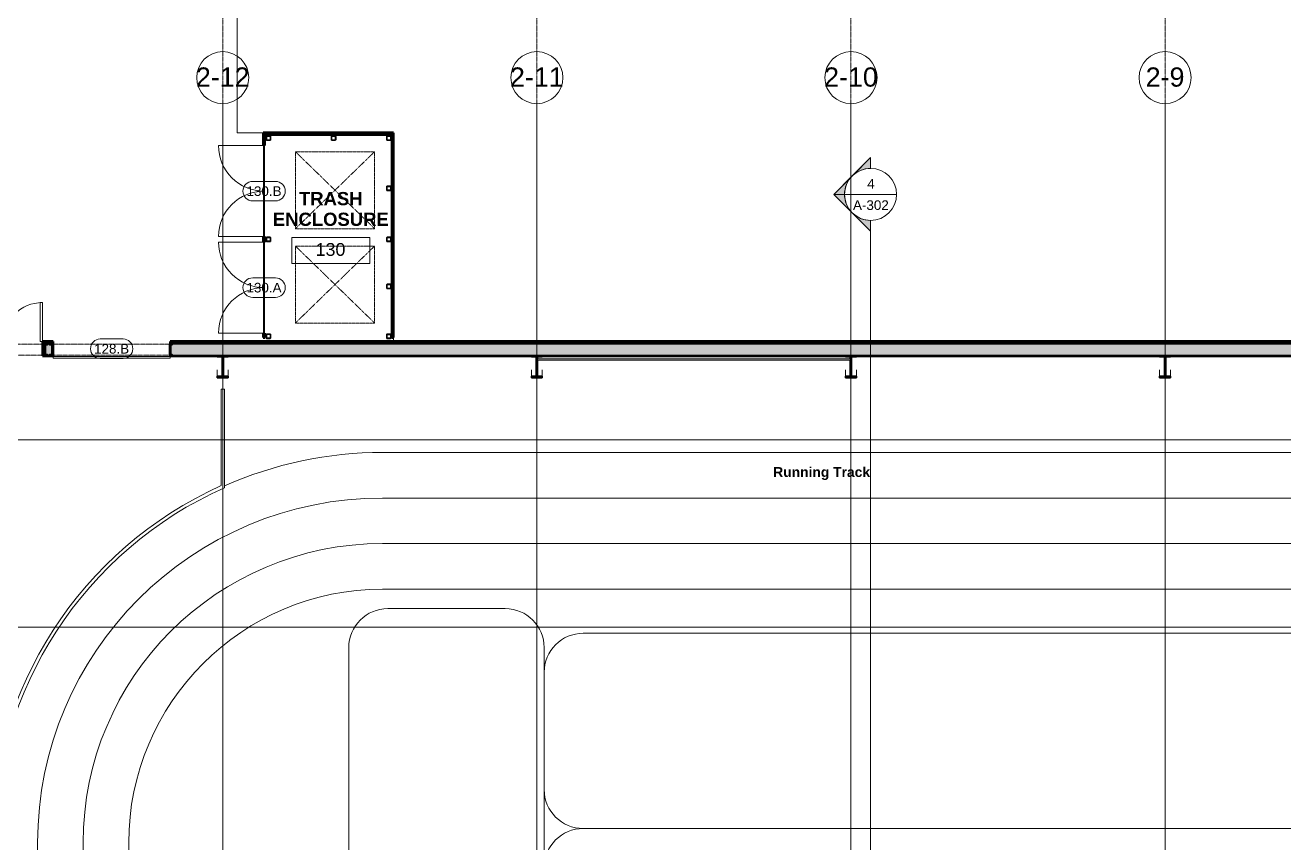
# Model space of a CAD drawing. Header units: inches. Extents: x 15537 to 31673, y -30778 to -16067.
# Drawn here: x 22904 to 24064, y -21584 to -20830 of the extents above; entities that cross this region are included whole.
import ezdxf

# ---------------------------------------------------------------- set-up
doc = ezdxf.new("R2010")
doc.units = ezdxf.units.IN
doc.header["$MEASUREMENT"] = 0
doc.linetypes.add('Grid Line 1_2_', pattern=[0.875, 0.5, -0.125, 0.125, -0.125])
doc.linetypes.add('Hidden 1_8_', pattern=[0.1875, 0.125, -0.0625])
for name, color, linetype, lineweight in [('A-AREA-IDEN', 2, 'Continuous', 9), ('A-DETL-HDLN', 90, 'Hidden 1_8_', 9), ('A-DOOR', 31, 'Continuous', 13), ('A-DOOR-IDEN', 31, 'Continuous', 9), ('A-FLOR', 192, 'Continuous', 13), ('A-FLOR-HRAL', 11, 'Continuous', 9), ('A-FLOR-OTLN', 90, 'Continuous', 9), ('A-WALL', 113, 'Continuous', 13), ('A-WALL-PATT', 111, 'Continuous', 50), ('EOP-PR', 4, 'Continuous', 9), ('G-ANNO-SYMB', 111, 'Continuous', 9), ('G-ANNO-TEXT', 231, 'Continuous', 9), ('L-SITE-WALL', 31, 'Continuous', 13), ('S-BEAM', 12, 'Continuous', 9), ('S-COLS', 52, 'Continuous', 9), ('S-GRID', 1, 'Continuous', 9), ('S-GRID-IDEN', 1, 'Continuous', 9)]:
    doc.layers.add(name, color=color, linetype=linetype, lineweight=lineweight)
doc.styles.add('Arial', font='arial.ttf', dxfattribs={"height": 17.703593})
doc.styles.add('Arial_1', font='arial.ttf', dxfattribs={"height": 8.851796})
doc.styles.add('Arial_2', font='arial.ttf', dxfattribs={"height": 11.802395})
doc.styles.add('Arial_B', font='arialbd.ttf', dxfattribs={"height": 9.132806})
doc.styles.add('Arial_B_1', font='arialbd.ttf', dxfattribs={"height": 12.177074})
pattern_1 = [(225, (23954.39, -22360.053), (9.503515, -9.503515), []), (225, (23954.39, -22374.453), (9.503515, -9.503515), [])]
pattern_2 = [(225, (23664.89, -22360.053), (9.503515, -9.503515), []), (225, (23664.89, -22374.453), (9.503515, -9.503515), [])]
pattern_3 = [(225, (23375.39, -22360.053), (9.503515, -9.503515), []), (225, (23375.39, -22374.453), (9.503515, -9.503515), [])]
pattern_4 = [(225, (23085.89, -22360.053), (9.503515, -9.503515), []), (225, (23085.89, -22374.453), (9.503515, -9.503515), [])]
pattern_5 = [(45, (0, 0), (-9.503515, 9.503515), []), (45, (0, 14.4), (-9.503515, 9.503515), [])]

# ---------------------------------------------------------------- blocks, each defined once
blk = doc.blocks.new('Double-Flush - _- Enlarged0')
at = {"layer": 'A-DOOR', "lineweight": 20}
for p, q in [((-36, -6.6), (-36, -42.6)), ((-36, -6.6), (-34, -6.6)), ((-34, -6.6), (-34, -42.6)), ((34, -6.6), (34, -42.6)), ((36, -6.6), (34, -6.6)), ((36, -6.6), (36, -42.6)), ((-36, -42.6), (-34, -42.6))]:
    blk.add_line(p, q, dxfattribs=at)
at = {"layer": 'A-DOOR', "lineweight": 9}
for centre, start, end in [((-36, -6.6), 270, 360), ((36, -6.6), 180, 270)]:
    blk.add_arc(centre, 36, start, end, dxfattribs=at)
blk = doc.blocks.new('overhead door -_- Enlarged0')
at = {"layer": 'A-DOOR'}
for p, q in [((54, -7), (-54, -7)), ((-54, -7), (-54, -8.75)), ((-54, -8.75), (54, -8.75)), ((54, -8.75), (54, -7))]:
    blk.add_line(p, q, dxfattribs=at)
blk = doc.blocks.new('Top Rail Type -_- Enlarged0')
at = {"layer": 'A-FLOR-HRAL'}
for p, q in [((23084.4, -21165.6), (23087.4, -21165.6)), ((23084.4, -21254.6), (23084.4, -21165.6)), ((23087.4, -21256.6), (23087.4, -21165.6))]:
    blk.add_line(p, q, dxfattribs=at)
for radius, start in [(361.5, 114.3202), (358.5, 114.0064)]:
    blk.add_arc((23233.3, -21584.1), radius, start, 180, dxfattribs=at)
blk = doc.blocks.new('dumpster door -_- Enlarged0')
at = {"layer": 'A-DOOR'}
for p, q in [((-42, 0.5), (42, 0.5)), ((42, -0.5), (-42, -0.5))]:
    blk.add_line(p, q, dxfattribs=at)
at = {"layer": 'A-DOOR', "lineweight": 9}
for p, q in [((-42, 0), (-42, -42)), ((42, 0), (42, -42))]:
    blk.add_line(p, q, dxfattribs=at)
for centre, start, end in [((-42, 0), 270, 0), ((42, 0), 180, 270)]:
    blk.add_arc(centre, 42, start, end, dxfattribs=at)
blk = doc.blocks.new('HSS-Hollow Stru_- Enlarged0')
at = {"layer": 'S-COLS'}
h = blk.add_hatch(dxfattribs=at)
h.set_pattern_fill('FP_19', color=256, style=0, pattern_type=2)
h.set_pattern_definition([(225, (23127.985, -21116.928), (9.503515, -9.503515), []), (225, (23127.985, -21131.328), (9.503515, -9.503515), [])])
h.paths.add_polyline_path([(-1.5, 2), (-1.9, 1.9), (-2, 1.5), (-2, -1.5), (-1.9, -1.9), (-1.5, -2), (1.5, -2), (1.9, -1.9), (2, -1.5), (2, 1.5), (1.9, 1.9), (1.5, 2)], flags=0)
h.paths.add_polyline_path([(-1.5, 1.8), (1.5, 1.8), (1.7, 1.7), (1.8, 1.5), (1.8, -1.5), (1.7, -1.7), (1.5, -1.8), (-1.5, -1.8), (-1.7, -1.7), (-1.8, -1.5), (-1.8, 1.5), (-1.7, 1.7)], flags=0)
at = {"layer": 'S-COLS', "lineweight": 30}
for p, q in [((-2, 1.5), (-2, -1.5)), ((-1.8, -1.5), (-1.8, 1.5)), ((1.5, 2), (-1.5, 2)), ((-1.5, 1.8), (1.5, 1.8)), ((1.8, 1.5), (1.8, -1.5)), ((2, -1.5), (2, 1.5)), ((1.5, -1.8), (-1.5, -1.8)), ((-1.5, -2), (1.5, -2))]:
    blk.add_line(p, q, dxfattribs=at)
for centre, radius, start, end in [((-1.5, 1.5), 0.466, 90, 180), ((-1.5, 1.5), 0.233, 90, 180), ((1.5, 1.5), 0.466, 360, 90), ((1.5, 1.5), 0.233, 0, 90), ((-1.5, -1.5), 0.466, 180, 270), ((-1.5, -1.5), 0.233, 180, 270), ((1.5, -1.5), 0.233, 270, 360), ((1.5, -1.5), 0.466, 270, 360)]:
    blk.add_arc(centre, radius, start, end, dxfattribs=at)
blk = doc.blocks.new('HSS-Hollow Stru_- Enlarged1')
at = {"layer": 'S-COLS', "lineweight": 30}
for p, q in [((-2, 1.534), (-2, -1.534)), ((-1.767, -1.534), (-1.767, 1.534)), ((1.534, 2), (-1.534, 2)), ((-1.534, 1.767), (1.534, 1.767)), ((1.767, 1.534), (1.767, -1.534)), ((2, -1.534), (2, 1.534)), ((1.534, -1.767), (-1.534, -1.767)), ((-1.534, -2), (1.534, -2))]:
    blk.add_line(p, q, dxfattribs=at)
for centre, radius, start, end in [((-1.534, 1.534), 0.466, 90, 180), ((-1.534, 1.534), 0.233, 90, 180), ((1.534, 1.534), 0.466, 360, 90), ((1.534, 1.534), 0.233, 0, 90), ((-1.534, -1.534), 0.466, 180, 270), ((-1.534, -1.534), 0.233, 180, 270), ((1.534, -1.534), 0.233, 270, 360), ((1.534, -1.534), 0.466, 270, 360)]:
    blk.add_arc(centre, radius, start, end, dxfattribs=at)
blk = doc.blocks.new('HSS-Hollow Stru_- Enlarged2')
at = {"layer": 'S-COLS'}
h = blk.add_hatch(dxfattribs=at)
h.set_pattern_fill('FP_20', color=256, style=0, pattern_type=2)
h.set_pattern_definition([(225, (23127.985, -21027.553), (9.503515, -9.503515), []), (225, (23127.985, -21041.953), (9.503515, -9.503515), [])])
h.paths.add_polyline_path([(1.5, 2), (-1.5, 2), (-1.9, 1.9), (-2, 1.5), (-2, -1.5), (-1.9, -1.9), (-1.5, -2), (1.5, -2), (1.9, -1.9), (2, -1.5), (2, 1.5), (1.9, 1.9)], flags=0)
h.paths.add_polyline_path([(1.5, 1.8), (1.7, 1.7), (1.8, 1.5), (1.8, -1.5), (1.7, -1.7), (1.5, -1.8), (-1.5, -1.8), (-1.7, -1.7), (-1.8, -1.5), (-1.8, 1.5), (-1.7, 1.7), (-1.5, 1.8)], flags=0)
at = {"layer": 'S-COLS', "lineweight": 30}
for p, q in [((-2, 1.5), (-2, -1.5)), ((-1.8, -1.5), (-1.8, 1.5)), ((1.5, 2), (-1.5, 2)), ((-1.5, 1.8), (1.5, 1.8)), ((1.8, 1.5), (1.8, -1.5)), ((2, -1.5), (2, 1.5)), ((1.5, -1.8), (-1.5, -1.8)), ((-1.5, -2), (1.5, -2))]:
    blk.add_line(p, q, dxfattribs=at)
for centre, radius, start, end in [((-1.5, 1.5), 0.466, 90, 180), ((-1.5, 1.5), 0.233, 90, 180), ((1.5, 1.5), 0.466, 360, 90), ((1.5, 1.5), 0.233, 0, 90), ((-1.5, -1.5), 0.466, 180, 270), ((-1.5, -1.5), 0.233, 180, 270), ((1.5, -1.5), 0.233, 270, 360), ((1.5, -1.5), 0.466, 270, 360)]:
    blk.add_arc(centre, radius, start, end, dxfattribs=at)
blk = doc.blocks.new('HSS-Hollow Stru_- Enlarged3')
at = {"layer": 'S-COLS'}
h = blk.add_hatch(dxfattribs=at)
h.set_pattern_fill('FP_21', color=256, style=0, pattern_type=2)
h.set_pattern_definition([(225, (23238.985, -21027.553), (9.503515, -9.503515), []), (225, (23238.985, -21041.953), (9.503515, -9.503515), [])])
h.paths.add_polyline_path([(-1.5, 2), (-1.9, 1.9), (-2, 1.5), (-2, -1.5), (-1.9, -1.9), (-1.5, -2), (1.5, -2), (1.9, -1.9), (2, -1.5), (2, 1.5), (1.9, 1.9), (1.5, 2)], flags=0)
h.paths.add_polyline_path([(1.5, 1.8), (1.7, 1.7), (1.8, 1.5), (1.8, -1.5), (1.7, -1.7), (1.5, -1.8), (-1.5, -1.8), (-1.7, -1.7), (-1.8, -1.5), (-1.8, 1.5), (-1.7, 1.7), (-1.5, 1.8)], flags=0)
at = {"layer": 'S-COLS', "lineweight": 30}
for p, q in [((-2, 1.5), (-2, -1.5)), ((-1.8, -1.5), (-1.8, 1.5)), ((1.5, 2), (-1.5, 2)), ((-1.5, 1.8), (1.5, 1.8)), ((1.8, 1.5), (1.8, -1.5)), ((2, -1.5), (2, 1.5)), ((1.5, -1.8), (-1.5, -1.8)), ((-1.5, -2), (1.5, -2))]:
    blk.add_line(p, q, dxfattribs=at)
for centre, radius, start, end in [((-1.5, 1.5), 0.466, 90, 180), ((-1.5, 1.5), 0.233, 90, 180), ((1.5, 1.5), 0.466, 360, 90), ((1.5, 1.5), 0.233, 0, 90), ((-1.5, -1.5), 0.466, 180, 270), ((-1.5, -1.5), 0.233, 180, 270), ((1.5, -1.5), 0.233, 270, 360), ((1.5, -1.5), 0.466, 270, 360)]:
    blk.add_arc(centre, radius, start, end, dxfattribs=at)
blk = doc.blocks.new('HSS-Hollow Stru_- Enlarged4')
at = {"layer": 'S-COLS'}
h = blk.add_hatch(dxfattribs=at)
h.set_pattern_fill('FP_22', color=256, style=0, pattern_type=2)
h.set_pattern_definition([(225, (23127.985, -20934.178), (9.503515, -9.503515), []), (225, (23127.985, -20948.578), (9.503515, -9.503515), [])])
h.paths.add_polyline_path([(-1.5, 2), (-1.9, 1.9), (-2, 1.5), (-2, -1.5), (-1.9, -1.9), (-1.5, -2), (1.5, -2), (1.9, -1.9), (2, -1.5), (2, 1.5), (1.9, 1.9), (1.5, 2)], flags=0)
h.paths.add_polyline_path([(1.5, 1.8), (1.7, 1.7), (1.8, 1.5), (1.8, -1.5), (1.7, -1.7), (1.5, -1.8), (-1.5, -1.8), (-1.7, -1.7), (-1.8, -1.5), (-1.8, 1.5), (-1.7, 1.7), (-1.5, 1.8)], flags=0)
at = {"layer": 'S-COLS', "lineweight": 30}
for p, q in [((-2, 1.5), (-2, -1.5)), ((-1.8, -1.5), (-1.8, 1.5)), ((1.5, 2), (-1.5, 2)), ((-1.5, 1.8), (1.5, 1.8)), ((1.8, 1.5), (1.8, -1.5)), ((2, -1.5), (2, 1.5)), ((1.5, -1.8), (-1.5, -1.8)), ((-1.5, -2), (1.5, -2))]:
    blk.add_line(p, q, dxfattribs=at)
for centre, radius, start, end in [((-1.5, 1.5), 0.466, 90, 180), ((-1.5, 1.5), 0.233, 90, 180), ((1.5, 1.5), 0.466, 360, 90), ((1.5, 1.5), 0.233, 0, 90), ((-1.5, -1.5), 0.466, 180, 270), ((-1.5, -1.5), 0.233, 180, 270), ((1.5, -1.5), 0.233, 270, 360), ((1.5, -1.5), 0.466, 270, 360)]:
    blk.add_arc(centre, radius, start, end, dxfattribs=at)
blk = doc.blocks.new('HSS-Hollow Stru_- Enlarged5')
at = {"layer": 'S-COLS'}
h = blk.add_hatch(dxfattribs=at)
h.set_pattern_fill('FP_23', color=256, style=0, pattern_type=2)
h.set_pattern_definition([(225, (23238.985, -20934.178), (9.503515, -9.503515), []), (225, (23238.985, -20948.578), (9.503515, -9.503515), [])])
h.paths.add_polyline_path([(-1.5, 2), (-1.9, 1.9), (-2, 1.5), (-2, -1.5), (-1.9, -1.9), (-1.5, -2), (1.5, -2), (1.9, -1.9), (2, -1.5), (2, 1.5), (1.9, 1.9), (1.5, 2)], flags=0)
h.paths.add_polyline_path([(-1.5, 1.8), (1.5, 1.8), (1.7, 1.7), (1.8, 1.5), (1.8, -1.5), (1.7, -1.7), (1.5, -1.8), (-1.5, -1.8), (-1.7, -1.7), (-1.8, -1.5), (-1.8, 1.5), (-1.7, 1.7)], flags=0)
at = {"layer": 'S-COLS', "lineweight": 30}
for p, q in [((-2, 1.5), (-2, -1.5)), ((-1.8, -1.5), (-1.8, 1.5)), ((1.5, 2), (-1.5, 2)), ((-1.5, 1.8), (1.5, 1.8)), ((1.8, 1.5), (1.8, -1.5)), ((2, -1.5), (2, 1.5)), ((1.5, -1.8), (-1.5, -1.8)), ((-1.5, -2), (1.5, -2))]:
    blk.add_line(p, q, dxfattribs=at)
for centre, radius, start, end in [((-1.5, 1.5), 0.466, 90, 180), ((-1.5, 1.5), 0.233, 90, 180), ((1.5, 1.5), 0.466, 360, 90), ((1.5, 1.5), 0.233, 0, 90), ((-1.5, -1.5), 0.466, 180, 270), ((-1.5, -1.5), 0.233, 180, 270), ((1.5, -1.5), 0.233, 270, 360), ((1.5, -1.5), 0.466, 270, 360)]:
    blk.add_arc(centre, radius, start, end, dxfattribs=at)
blk = doc.blocks.new('HSS-Hollow Stru_- Enlarged6')
at = {"layer": 'S-COLS'}
h = blk.add_hatch(dxfattribs=at)
h.set_pattern_fill('FP_24', color=256, style=0, pattern_type=2)
h.set_pattern_definition([(225, (23238.985, -21070.928), (9.503515, -9.503515), []), (225, (23238.985, -21085.328), (9.503515, -9.503515), [])])
h.paths.add_polyline_path([(-1.5, 2), (-1.9, 1.9), (-2, 1.5), (-2, -1.5), (-1.9, -1.9), (-1.5, -2), (1.5, -2), (1.9, -1.9), (2, -1.5), (2, 1.5), (1.9, 1.9), (1.5, 2)], flags=0)
h.paths.add_polyline_path([(-1.5, 1.8), (1.5, 1.8), (1.7, 1.7), (1.8, 1.5), (1.8, -1.5), (1.7, -1.7), (1.5, -1.8), (-1.5, -1.8), (-1.7, -1.7), (-1.8, -1.5), (-1.8, 1.5), (-1.7, 1.7)], flags=0)
at = {"layer": 'S-COLS', "lineweight": 30}
for p, q in [((-2, 1.5), (-2, -1.5)), ((-1.8, -1.5), (-1.8, 1.5)), ((1.5, 2), (-1.5, 2)), ((-1.5, 1.8), (1.5, 1.8)), ((1.8, 1.5), (1.8, -1.5)), ((2, -1.5), (2, 1.5)), ((1.5, -1.8), (-1.5, -1.8)), ((-1.5, -2), (1.5, -2))]:
    blk.add_line(p, q, dxfattribs=at)
for centre, radius, start, end in [((-1.5, 1.5), 0.466, 90, 180), ((-1.5, 1.5), 0.233, 90, 180), ((1.5, 1.5), 0.466, 360, 90), ((1.5, 1.5), 0.233, 0, 90), ((-1.5, -1.5), 0.466, 180, 270), ((-1.5, -1.5), 0.233, 180, 270), ((1.5, -1.5), 0.233, 270, 360), ((1.5, -1.5), 0.466, 270, 360)]:
    blk.add_arc(centre, radius, start, end, dxfattribs=at)
blk = doc.blocks.new('HSS-Hollow Stru_- Enlarged7')
at = {"layer": 'S-COLS', "lineweight": 30}
for p, q in [((-2, 1.534), (-2, -1.534)), ((-1.767, -1.534), (-1.767, 1.534)), ((1.534, 2), (-1.534, 2)), ((-1.534, 1.767), (1.534, 1.767)), ((1.767, 1.534), (1.767, -1.534)), ((2, -1.534), (2, 1.534)), ((1.534, -1.767), (-1.534, -1.767)), ((-1.534, -2), (1.534, -2))]:
    blk.add_line(p, q, dxfattribs=at)
for centre, radius, start, end in [((-1.534, 1.534), 0.466, 90, 180), ((-1.534, 1.534), 0.233, 90, 180), ((1.534, 1.534), 0.466, 360, 90), ((1.534, 1.534), 0.233, 0, 90), ((-1.534, -1.534), 0.466, 180, 270), ((-1.534, -1.534), 0.233, 180, 270), ((1.534, -1.534), 0.233, 270, 360), ((1.534, -1.534), 0.466, 270, 360)]:
    blk.add_arc(centre, radius, start, end, dxfattribs=at)
blk = doc.blocks.new('HSS-Hollow Stru_- Enlarged8')
at = {"layer": 'S-COLS'}
h = blk.add_hatch(dxfattribs=at)
h.set_pattern_fill('FP_25', color=256, style=0, pattern_type=2)
h.set_pattern_definition([(225, (23187.985, -20934.178), (9.503515, -9.503515), []), (225, (23187.985, -20948.578), (9.503515, -9.503515), [])])
h.paths.add_polyline_path([(1.5, 2), (-1.5, 2), (-1.9, 1.9), (-2, 1.5), (-2, -1.5), (-1.9, -1.9), (-1.4, -2), (1.5, -2), (1.9, -1.9), (2, -1.5), (2, 1.5), (1.9, 1.9)], flags=0)
h.paths.add_polyline_path([(-1.4, 1.8), (1.5, 1.8), (1.7, 1.7), (1.8, 1.5), (1.8, -1.5), (1.7, -1.7), (1.5, -1.8), (-1.5, -1.8), (-1.7, -1.7), (-1.8, -1.5), (-1.8, 1.5), (-1.7, 1.7), (-1.5, 1.8)], flags=0)
at = {"layer": 'S-COLS', "lineweight": 30}
for p, q in [((-2, 1.5), (-2, -1.5)), ((-1.8, -1.5), (-1.8, 1.5)), ((1.5, 2), (-1.5, 2)), ((-1.5, 1.8), (1.5, 1.8)), ((1.8, 1.5), (1.8, -1.5)), ((2, -1.5), (2, 1.5)), ((1.5, -1.8), (-1.5, -1.8)), ((-1.5, -2), (1.5, -2))]:
    blk.add_line(p, q, dxfattribs=at)
for centre, radius, start, end in [((-1.5, 1.5), 0.466, 90, 180), ((-1.5, 1.5), 0.233, 90, 180), ((1.5, 1.5), 0.466, 360, 90), ((1.5, 1.5), 0.233, 0, 90), ((-1.5, -1.5), 0.466, 180, 270), ((-1.5, -1.5), 0.233, 180, 270), ((1.5, -1.5), 0.233, 270, 360), ((1.5, -1.5), 0.466, 270, 360)]:
    blk.add_arc(centre, radius, start, end, dxfattribs=at)
blk = doc.blocks.new('columns and gir_- Enlarged6')
at = {"layer": 'S-BEAM'}
h = blk.add_hatch(dxfattribs=at)
h.set_pattern_fill('FP_32', color=256, style=0, pattern_type=2)
h.set_pattern_definition(pattern_1)
h.paths.add_polyline_path([(5, -0.5), (-5, -0.5), (-5, -2), (5, -2)], flags=0)
h.paths.add_polyline_path([(5, -17), (-5, -17), (-5, -18.5), (5, -18.5)], flags=0)
h.paths.add_polyline_path([(5, -1204.9), (-5, -1204.9), (-5, -1206.4), (5, -1206.4)], flags=0)
h.paths.add_polyline_path([(5, -1224.3), (-5, -1224.3), (-5, -1225), (5, -1225)], flags=0)
h = blk.add_hatch(dxfattribs=at)
h.set_pattern_fill('FP_32', color=256, style=0, pattern_type=2)
h.set_pattern_definition(pattern_1)
h.paths.add_polyline_path([(0.6, -2), (-0.6, -2), (-0.6, -17), (0.6, -17), (0.6, -4.8)], flags=0)
h.paths.add_polyline_path([(-0.6, -1206.4), (-0.6, -1224.3), (0.6, -1224.3), (0.6, -1206.4)], flags=0)
at = {"layer": 'S-BEAM', "lineweight": 30}
for p, q in [((5, -0.5), (-5, -0.5)), ((-5, -0.5), (-5, -2)), ((-5, -2), (5, -2)), ((0.6, -2), (-0.6, -2)), ((-0.6, -2), (-0.6, -17)), ((0.6, -17), (0.6, -2)), ((5, -2), (5, -0.5)), ((5, -17), (-5, -17)), ((-5, -17), (-5, -18.5)), ((-5, -18.5), (5, -18.5)), ((-0.6, -17), (0.6, -17)), ((5, -18.5), (5, -17)), ((5, -1204.9), (-5, -1204.9)), ((-5, -1204.9), (-5, -1206.4)), ((-5, -1206.4), (5, -1206.4)), ((0.6, -1206.4), (-0.6, -1206.4)), ((-0.6, -1206.4), (-0.6, -1224.3)), ((0.6, -1224.3), (0.6, -1206.4)), ((5, -1206.4), (5, -1204.9)), ((5, -1224.3), (-5, -1224.3)), ((-5, -1224.3), (-5, -1225)), ((-0.6, -1224.3), (0.6, -1224.3)), ((5, -1225), (5, -1224.3))]:
    blk.add_line(p, q, dxfattribs=at)
at = {"layer": 'S-BEAM'}
for p, q in [((-5, -17), (-5, -10.4)), ((5, -10.4), (5, -17)), ((-5, -1212.1), (-5, -1206.4)), ((5, -1206.4), (5, -1212.1))]:
    blk.add_line(p, q, dxfattribs=at)
blk = doc.blocks.new('columns and gir_- Enlarged7')
at = {"layer": 'S-BEAM'}
h = blk.add_hatch(dxfattribs=at)
h.set_pattern_fill('FP_33', color=256, style=0, pattern_type=2)
h.set_pattern_definition(pattern_2)
h.paths.add_polyline_path([(5, -0.5), (-5, -0.5), (-5, -2), (5, -2)], flags=0)
h.paths.add_polyline_path([(-5, -17), (-5, -18.5), (5, -18.5), (5, -17)], flags=0)
h.paths.add_polyline_path([(-5, -1204.9), (-5, -1206.4), (5, -1206.4), (5, -1204.9)], flags=0)
h.paths.add_polyline_path([(5, -1224.3), (-5, -1224.3), (-5, -1225), (5, -1225)], flags=0)
h = blk.add_hatch(dxfattribs=at)
h.set_pattern_fill('FP_33', color=256, style=0, pattern_type=2)
h.set_pattern_definition(pattern_2)
h.paths.add_polyline_path([(0.2, -2), (-0.6, -2), (-0.6, -17), (0.6, -17), (0.6, -5.7), (0, -5.7), (-0.2, -5.6), (-0.3, -5.4), (-0.4, -5.2), (-0.3, -5), (-0.2, -4.8), (-0.1, -4.8), (0.1, -4.7), (0.6, -4.7), (0.6, -2), (0.3, -2)], flags=0)
h.paths.add_polyline_path([(0.6, -1206.4), (-0.6, -1206.4), (-0.6, -1224.3), (0.6, -1224.3), (0.6, -1222.3), (0, -1222.2), (-0.3, -1222.1), (-0.4, -1221.8), (-0.3, -1221.4), (0, -1221.3), (0.6, -1221.3)], flags=0)
at = {"layer": 'S-BEAM', "lineweight": 30}
for p, q in [((5, -0.5), (-5, -0.5)), ((-5, -0.5), (-5, -2)), ((-5, -2), (5, -2)), ((0.6, -2), (-0.6, -2)), ((-0.6, -2), (-0.6, -17)), ((0.6, -4.7), (0.6, -2)), ((0.6, -17), (0.6, -5.7)), ((5, -2), (5, -0.5)), ((5, -17), (-5, -17)), ((-5, -17), (-5, -18.5)), ((-5, -18.5), (5, -18.5)), ((-0.6, -17), (0.6, -17)), ((5, -18.5), (5, -17)), ((5, -1204.9), (-5, -1204.9)), ((-5, -1204.9), (-5, -1206.4)), ((-5, -1206.4), (5, -1206.4)), ((0.6, -1206.4), (-0.6, -1206.4)), ((-0.6, -1206.4), (-0.6, -1224.3)), ((0.6, -1221.3), (0.6, -1206.4)), ((5, -1206.4), (5, -1204.9)), ((5, -1224.3), (-5, -1224.3)), ((-5, -1224.3), (-5, -1225)), ((-0.6, -1224.3), (0.6, -1224.3)), ((0.6, -1224.3), (0.6, -1222.3)), ((5, -1225), (5, -1224.3))]:
    blk.add_line(p, q, dxfattribs=at)
at = {"layer": 'S-BEAM'}
for p, q in [((-5, -17), (-5, -10.4)), ((5, -10.4), (5, -17)), ((-5, -1212.1), (-5, -1206.4)), ((5, -1206.4), (5, -1212.1))]:
    blk.add_line(p, q, dxfattribs=at)
blk = doc.blocks.new('columns and gir_- Enlarged8')
at = {"layer": 'S-BEAM'}
h = blk.add_hatch(dxfattribs=at)
h.set_pattern_fill('FP_34', color=256, style=0, pattern_type=2)
h.set_pattern_definition(pattern_3)
h.paths.add_polyline_path([(5, -0.5), (-5, -0.5), (-5, -2), (5, -2)], flags=0)
h.paths.add_polyline_path([(-5, -17), (-5, -18.5), (5, -18.5), (5, -17)], flags=0)
h.paths.add_polyline_path([(-5, -1204.9), (-5, -1206.4), (5, -1206.4), (5, -1204.9)], flags=0)
h.paths.add_polyline_path([(5, -1224.3), (-5, -1224.3), (-5, -1225), (5, -1225)], flags=0)
h = blk.add_hatch(dxfattribs=at)
h.set_pattern_fill('FP_34', color=256, style=0, pattern_type=2)
h.set_pattern_definition(pattern_3)
h.paths.add_polyline_path([(0.6, -2), (-0.6, -2), (-0.6, -4.7), (0, -4.7), (0.3, -4.9), (0.4, -5.3), (0.3, -5.6), (0, -5.7), (-0.6, -5.7), (-0.6, -17), (0.6, -17), (0.6, -4.8)], flags=0)
h.paths.add_polyline_path([(-0.6, -1206.4), (-0.6, -1221.3), (-0.3, -1221.3), (0, -1221.4), (0.1, -1221.8), (0, -1222.1), (-0.3, -1222.3), (-0.6, -1222.3), (-0.6, -1224.3), (0.6, -1224.3), (0.6, -1206.4), (-0.6, -1206.4)], flags=0)
at = {"layer": 'S-BEAM', "lineweight": 30}
for p, q in [((5, -0.5), (-5, -0.5)), ((-5, -0.5), (-5, -2)), ((-5, -2), (5, -2)), ((0.6, -2), (-0.6, -2)), ((-0.6, -2), (-0.6, -4.7)), ((-0.6, -5.7), (-0.6, -17)), ((0.6, -17), (0.6, -2)), ((5, -2), (5, -0.5)), ((5, -17), (-5, -17)), ((-5, -17), (-5, -18.5)), ((-5, -18.5), (5, -18.5)), ((-0.6, -17), (0.6, -17)), ((5, -18.5), (5, -17)), ((5, -1204.9), (-5, -1204.9)), ((-5, -1204.9), (-5, -1206.4)), ((-5, -1206.4), (5, -1206.4)), ((0.6, -1206.4), (-0.6, -1206.4)), ((-0.6, -1206.4), (-0.6, -1221.3)), ((0.6, -1224.3), (0.6, -1206.4)), ((5, -1206.4), (5, -1204.9)), ((5, -1224.3), (-5, -1224.3)), ((-5, -1224.3), (-5, -1225)), ((-0.6, -1222.3), (-0.6, -1224.3)), ((-0.6, -1224.3), (0.6, -1224.3)), ((5, -1225), (5, -1224.3))]:
    blk.add_line(p, q, dxfattribs=at)
at = {"layer": 'S-BEAM'}
for p, q in [((-5, -17), (-5, -10.4)), ((5, -10.4), (5, -17)), ((-5, -1212.1), (-5, -1206.4)), ((5, -1206.4), (5, -1212.1))]:
    blk.add_line(p, q, dxfattribs=at)
blk = doc.blocks.new('columns and gir_- Enlarged9')
at = {"layer": 'S-BEAM'}
h = blk.add_hatch(dxfattribs=at)
h.set_pattern_fill('FP_35', color=256, style=0, pattern_type=2)
h.set_pattern_definition(pattern_4)
h.paths.add_polyline_path([(5, -0.5), (-5, -0.5), (-5, -2), (5, -2)], flags=0)
h.paths.add_polyline_path([(-5, -17), (-5, -18.5), (5, -18.5), (5, -17)], flags=0)
h.paths.add_polyline_path([(-5, -1204.9), (-5, -1206.4), (5, -1206.4), (5, -1204.9)], flags=0)
h.paths.add_polyline_path([(5, -1224.3), (-5, -1224.3), (-5, -1225), (5, -1225)], flags=0)
h = blk.add_hatch(dxfattribs=at)
h.set_pattern_fill('FP_35', color=256, style=0, pattern_type=2)
h.set_pattern_definition(pattern_4)
h.paths.add_polyline_path([(0.6, -2), (-0.6, -2), (-0.6, -17), (0.6, -17), (0.6, -4.8)], flags=0)
h.paths.add_polyline_path([(-0.6, -1206.4), (-0.6, -1224.3), (0.6, -1224.3), (0.6, -1206.4)], flags=0)
at = {"layer": 'S-BEAM', "lineweight": 30}
for p, q in [((5, -0.5), (-5, -0.5)), ((-5, -0.5), (-5, -2)), ((-5, -2), (5, -2)), ((0.6, -2), (-0.6, -2)), ((-0.6, -2), (-0.6, -17)), ((0.6, -17), (0.6, -2)), ((5, -2), (5, -0.5)), ((5, -17), (-5, -17)), ((-5, -17), (-5, -18.5)), ((-5, -18.5), (5, -18.5)), ((-0.6, -17), (0.6, -17)), ((5, -18.5), (5, -17)), ((5, -1204.9), (-5, -1204.9)), ((-5, -1204.9), (-5, -1206.4)), ((-5, -1206.4), (5, -1206.4)), ((0.6, -1206.4), (-0.6, -1206.4)), ((-0.6, -1206.4), (-0.6, -1224.3)), ((0.6, -1224.3), (0.6, -1206.4)), ((5, -1206.4), (5, -1204.9)), ((5, -1224.3), (-5, -1224.3)), ((-5, -1224.3), (-5, -1225)), ((-0.6, -1224.3), (0.6, -1224.3)), ((5, -1225), (5, -1224.3))]:
    blk.add_line(p, q, dxfattribs=at)
at = {"layer": 'S-BEAM'}
for p, q in [((-5, -17), (-5, -10.4)), ((5, -10.4), (5, -17)), ((-5, -1212.1), (-5, -1206.4)), ((5, -1206.4), (5, -1212.2))]:
    blk.add_line(p, q, dxfattribs=at)
blk = doc.blocks.new('Round Bar - 1_-_- Enlarged6')
at = {"layer": 'S-BEAM'}
for p, q in [((23520.7, -21137.8), (23375.7, -21137.8)), ((23375.7, -21138.8), (23520.7, -21138.8))]:
    blk.add_line(p, q, dxfattribs=at)
for start_param, end_param in [(0, 3.141593), (3.141593, 6.283185)]:
    blk.add_ellipse((23375.7, -21138.3), major_axis=(0, 0.5), ratio=0.802206, start_param=start_param, end_param=end_param, dxfattribs=at)
blk = doc.blocks.new('Round Bar - 1_-_- Enlarged7')
at = {"layer": 'S-BEAM'}
for p, q in [((23664.9, -21137.8), (23519.9, -21137.8)), ((23519.9, -21138.8), (23664.9, -21138.8))]:
    blk.add_line(p, q, dxfattribs=at)
for start_param, end_param in [(0, 3.141593), (3.141593, 6.283185)]:
    blk.add_ellipse((23664.9, -21138.3), major_axis=(0, 0.5), ratio=0.802206, start_param=start_param, end_param=end_param, dxfattribs=at)
blk = doc.blocks.new('Section - Secti_- Enlarged0')
at = {"layer": 'G-ANNO-SYMB'}
h = blk.add_hatch(color=256, dxfattribs=at)
edge = h.paths.add_edge_path(flags=0)
edge.add_line((-0.427, 0.177), (-0.25, 0.354))
edge.add_line((-0.25, 0.354), (-0.25, 0.25))
edge.add_arc((-0.25, 0), 0.25, 90, 135)
h = blk.add_hatch(color=256, dxfattribs=at)
edge = h.paths.add_edge_path(flags=0)
edge.add_arc((-0.25, 0), 0.25, 45, 90)
edge.add_line((-0.25, 0.25), (-0.25, 0.354))
edge.add_line((-0.25, 0.354), (-0.073, 0.177))
h = blk.add_hatch(color=256, dxfattribs=at)
edge = h.paths.add_edge_path(flags=0)
edge.add_arc((-0.25, 0), 0.25, 137.9216, 180)
edge.add_line((-0.5, 0), (-0.604, 0))
edge.add_line((-0.604, 0), (-0.436, 0.168))
h = blk.add_hatch(color=256, dxfattribs=at)
edge = h.paths.add_edge_path(flags=0)
edge.add_line((-0.064, 0.168), (0.104, 0))
edge.add_line((0.104, 0), (0, 0))
edge.add_arc((-0.25, 0), 0.25, 0, 42.0784)
for p, q in [((-0.25, 0.354), (-0.604, 0)), ((-0.25, 0.354), (-0.427, 0.177)), ((-0.25, 0.354), (0.104, 0)), ((-0.25, 0.25), (-0.25, 0.354)), ((-0.073, 0.177), (-0.25, 0.354)), ((-0.25, 0.354), (-0.25, 0.25)), ((-0.436, 0.168), (-0.604, 0)), ((0.104, 0), (-0.064, 0.168)), ((-0.604, 0), (-0.5, 0)), ((0, 0), (0.104, 0)), ((-0.5, 0), (-0.604, 0)), ((0, 0), (0.104, 0))]:
    blk.add_line(p, q, dxfattribs=at)
for start, end in [(360, 180), (90, 135), (45, 90), (137.9216, 180), (0, 42.0784), (180, 360)]:
    blk.add_arc((-0.25, 0), 0.25, start, end, dxfattribs=at)
blk = doc.blocks.new('Grid - Grid Hea_- Enlarged0')
at = {"layer": 'S-GRID-IDEN'}
blk.add_circle((0, 0), 0.25, dxfattribs=at)
blk = doc.blocks.new('Door Tag - Door_- Enlarged0')
at = {"layer": 'A-DOOR-IDEN'}
for p, q in [((-0.109375, 0.09375), (0.109375, 0.09375)), ((-0.109375, -0.09375), (0.109375, -0.09375))]:
    blk.add_line(p, q, dxfattribs=at)
for centre, start, end in [((-0.109375, 0), 90, 270), ((0.109375, 0), 270, 90)]:
    blk.add_arc(centre, 0.09375, start, end, dxfattribs=at)
blk = doc.blocks.new('Room Tag - Room_- Enlarged0')
at = {"layer": 'A-AREA-IDEN'}
for p, q in [((-0.375, -0.0625), (-0.375, -0.3125)), ((-0.375, -0.0625), (0.375, -0.0625)), ((0.375, -0.0625), (0.375, -0.3125)), ((-0.375, -0.3125), (0.375, -0.3125))]:
    blk.add_line(p, q, dxfattribs=at)

msp = doc.modelspace()

# ---------------------------------------------------------------- hatches: boundary and pattern name
at = {"layer": 'A-WALL-PATT', "lineweight": 9}
h = msp.add_hatch(dxfattribs=at)
h.set_pattern_fill('FP_16', color=256, style=0, pattern_type=2)
h.set_pattern_definition([(0, (0, 0), (0, 12), []), (90, (0, 0), (-12, 7e-16), [])])
h.paths.add_polyline_path([(22770.639, -21124.303), (22773.39, -21124.303), (22773.39, -21123.303), (22770.639, -21123.303)], flags=0)
h.paths.add_polyline_path([(25981.015, -21124.303), (25981.015, -21123.303), (25968.765, -21123.303), (25968.765, -21124.303)], flags=0)
h.paths.add_polyline_path([(22781.39, -21124.303), (22847.765, -21124.303), (22847.765, -21123.303), (22781.39, -21123.303)], flags=0)
h.paths.add_polyline_path([(25932.765, -21124.303), (25932.765, -21123.303), (23037.515, -21123.303), (23037.515, -21124.303), (25824.187, -21124.303)], flags=0)
h.paths.add_polyline_path([(22929.515, -21124.303), (22929.515, -21123.303), (22919.765, -21123.303), (22919.765, -21124.303)], flags=0)
h = msp.add_hatch(dxfattribs=at)
h.set_pattern_fill('FP_14', color=256, style=0, pattern_type=2)
h.set_pattern_definition([(161.57, (0.48, 0.48), (-3.839953776, -1.544e-05), [0, -27.322, 3.034, 0]), (18.43, (-0.48, 0.48), (-3.839953776, 1.544e-05), [0, -27.322, 3.034, 0]), (108.43, (0.48, 0.48), (1.919622, -9.60052459), [9.106, -21.25]), (71.57, (-0.48, 0.48), (1.919622, 9.60052459), [9.106, -21.25])])
h.paths.add_polyline_path([(23674.782, -21134.303), (25932.765, -21134.303), (25932.765, -21124.303), (23037.515, -21124.303), (23037.515, -21134.303), (23605.446, -21134.303)], flags=0)
h.paths.add_polyline_path([(25981.015, -21134.303), (25981.015, -21124.303), (25968.765, -21124.303), (25968.765, -21134.303)], flags=0)
h.paths.add_polyline_path([(22773.418, -21134.303), (22847.765, -21134.303), (22847.765, -21124.303), (22771.389, -21124.303), (22771.389, -21134.303)], flags=0)
h.paths.add_polyline_path([(22929.515, -21134.303), (22929.515, -21124.303), (22919.765, -21124.303), (22919.765, -21134.303)], flags=0)
at = {"layer": 'S-COLS'}
h = msp.add_hatch(dxfattribs=at)
h.set_pattern_fill('FP_11', color=256, style=0, pattern_type=2)
h.set_pattern_definition(pattern_5)
h.paths.add_polyline_path([(22922.015, -21134.303), (22924.905, -21134.303), (22924.778, -21133.995), (22924.469, -21133.867), (22922.541, -21133.561), (22922.541, -21125.044), (22924.469, -21124.739), (22924.778, -21124.611), (22924.905, -21124.303), (22922.015, -21124.303)], flags=0)
h = msp.add_hatch(dxfattribs=at)
h.set_pattern_fill('FP_11', color=256, style=0, pattern_type=2)
h.set_pattern_definition(pattern_5)
h.paths.add_polyline_path([(22928.765, -21134.303), (22928.765, -21124.303), (22925.875, -21124.303), (22926.003, -21124.611), (22926.311, -21124.739), (22928.239, -21125.044), (22928.239, -21133.561), (22926.311, -21133.867), (22926.003, -21133.995), (22925.875, -21134.303)], flags=0)
h = msp.add_hatch(dxfattribs=at)
h.set_pattern_fill('FP_11', color=256, style=0, pattern_type=2)
h.set_pattern_definition(pattern_5)
h.paths.add_polyline_path([(23039.655, -21134.303), (23039.528, -21133.995), (23039.219, -21133.867), (23037.291, -21133.561), (23037.291, -21125.044), (23039.219, -21124.739), (23039.528, -21124.611), (23039.655, -21124.303), (23036.765, -21124.303), (23036.765, -21134.303)], flags=0)

# ---------------------------------------------------------------- linework, layer by layer
at = {"layer": 'A-DETL-HDLN'}
for p, q in [((23152.866, -20946.709), (23225.866, -20946.709)), ((23152.866, -21017.709), (23152.866, -20946.709)), ((23152.866, -20946.709), (23225.866, -21017.709)), ((23225.866, -20946.709), (23152.866, -21017.709)), ((23225.866, -20946.709), (23225.866, -21017.709)), ((23225.866, -21017.709), (23152.866, -21017.709)), ((23152.866, -21033.709), (23225.866, -21033.709)), ((23152.866, -21104.709), (23152.866, -21033.709)), ((23152.866, -21033.709), (23225.866, -21104.709)), ((23225.866, -21033.709), (23152.866, -21104.709)), ((23225.866, -21033.709), (23225.866, -21104.709)), ((23225.866, -21104.709), (23152.866, -21104.709))]:
    msp.add_line(p, q, dxfattribs=at)
at = {"layer": 'A-FLOR'}
msp.add_line((23085.89, -21155.162), (23085.89, -21165.597), dxfattribs=at)
at = {"layer": 'A-FLOR-OTLN'}
for p, q in [((23233.255, -21224.06), (24243.39, -21224.06)), ((23233.255, -21266.06), (24243.39, -21266.06)), ((23233.255, -21308.06), (24243.39, -21308.06)), ((23233.255, -21350.06), (24243.39, -21350.06)), ((23238.074, -21368.06), (23346.159, -21368.06)), ((23418.159, -21390.777), (24111.933, -21390.777)), ((23202.074, -22097.834), (23202.074, -21404.06)), ((23382.159, -21404.06), (23382.159, -22097.834)), ((24111.933, -21570.862), (23418.159, -21570.862)), ((22915.255, -21906.06), (22915.255, -21584.06)), ((22957.255, -21906.06), (22957.255, -21584.06)), ((22999.255, -21906.06), (22999.255, -21584.06))]:
    msp.add_line(p, q, dxfattribs=at)
for centre, radius, start, end in [((23233.255, -21584.06), 360, 90, 113.904433), ((23233.255, -21584.06), 318, 90, 180), ((23233.255, -21584.06), 276, 90, 180), ((23233.255, -21584.06), 234, 90, 180), ((23238.074, -21404.06), 36, 90, 180), ((23346.159, -21404.06), 36, 0, 90), ((23418.159, -21426.777), 36, 90, 180), ((23418.159, -21534.862), 36, 180, 270), ((23418.159, -21606.862), 36, 90, 180)]:
    msp.add_arc(centre, radius, start, end, dxfattribs=at)
at = {"layer": 'A-WALL'}
for p, q in [((22919.765, -21123.303), (22929.515, -21123.303)), ((23037.515, -21123.303), (25932.765, -21123.303)), ((22919.765, -21124.303), (22929.515, -21124.303)), ((22919.765, -21134.303), (22929.515, -21134.303)), ((23037.515, -21124.303), (25932.765, -21124.303)), ((23037.515, -21134.303), (25932.765, -21134.303))]:
    msp.add_line(p, q, dxfattribs=at)
at = {"layer": 'EOP-PR'}
for p, q in [((23099.235, -19921.086), (23099.235, -20929.303)), ((23099.235, -20929.303), (23123.235, -20929.303)), ((23243.235, -21118.053), (23243.235, -21121.303))]:
    msp.add_line(p, q, dxfattribs=at)
at = {"layer": 'G-ANNO-SYMB'}
for p, q in [((23658.963, -20986.085), (23706.963, -20986.085)), ((23682.963, -21010.085), (23682.963, -22915.847)), ((26316.226, -21212.523), (22005.487, -21212.523))]:
    msp.add_line(p, q, dxfattribs=at)
at = {"layer": 'L-SITE-WALL', "lineweight": 50}
for p, q in [((23243.235, -20929.303), (23123.235, -20929.303)), ((23123.235, -20929.303), (23123.235, -20941.053)), ((23124.735, -20930.803), (23241.735, -20930.803)), ((23124.735, -20941.053), (23124.735, -20930.803)), ((23241.735, -20930.803), (23241.735, -21118.053)), ((23243.235, -21118.053), (23243.235, -20929.303)), ((23123.235, -20941.053), (23124.735, -20941.053)), ((23124.735, -21025.053), (23123.235, -21025.053)), ((23123.235, -21025.053), (23123.235, -21030.053)), ((23123.235, -21030.053), (23124.735, -21030.053)), ((23124.735, -21030.053), (23124.735, -21025.053)), ((22929.515, -21121.803), (22919.765, -21121.803)), ((22919.765, -21121.803), (22919.765, -21135.053)), ((22929.515, -21135.053), (22929.515, -21121.803)), ((25932.765, -21121.803), (23037.515, -21121.803)), ((23037.515, -21121.803), (23037.515, -21135.053)), ((23124.735, -21114.053), (23123.235, -21114.053)), ((23123.235, -21114.053), (23123.235, -21118.053)), ((23123.235, -21118.053), (23124.735, -21118.053)), ((23124.735, -21118.053), (23124.735, -21114.053)), ((23241.735, -21118.053), (23243.235, -21118.053)), ((22919.765, -21135.053), (22929.515, -21135.053)), ((23037.515, -21135.053), (25932.765, -21135.053))]:
    msp.add_line(p, q, dxfattribs=at)
at = {"layer": 'S-COLS', "lineweight": 30}
for p, q in [((22924.905, -21124.303), (22922.015, -21124.303)), ((22922.015, -21124.303), (22922.015, -21134.303)), ((22922.015, -21134.303), (22924.905, -21134.303)), ((22922.541, -21125.044), (22924.469, -21124.739)), ((22922.541, -21133.561), (22922.541, -21125.044)), ((22924.469, -21133.867), (22922.541, -21133.561)), ((22928.765, -21124.303), (22925.875, -21124.303)), ((22925.875, -21134.303), (22928.765, -21134.303)), ((22926.311, -21124.739), (22928.239, -21125.044)), ((22928.239, -21133.561), (22926.311, -21133.867)), ((22928.239, -21125.044), (22928.239, -21133.561)), ((22928.765, -21134.303), (22928.765, -21124.303)), ((23039.655, -21124.303), (23036.765, -21124.303)), ((23036.765, -21124.303), (23036.765, -21134.303)), ((23036.765, -21134.303), (23039.655, -21134.303)), ((23037.291, -21125.044), (23039.219, -21124.739)), ((23037.291, -21133.561), (23037.291, -21125.044)), ((23039.219, -21133.867), (23037.291, -21133.561))]:
    msp.add_line(p, q, dxfattribs=at)
for centre, start, end in [((22924.469, -21124.303), 270, 0), ((22924.469, -21134.303), 0, 90), ((22926.311, -21124.303), 180, 270), ((22926.311, -21134.303), 90, 180), ((23039.219, -21124.303), 270, 0), ((23039.219, -21134.303), 0, 90)]:
    msp.add_arc(centre, 0.436, start, end, dxfattribs=at)
at = {"layer": 'S-GRID', "linetype": 'Grid Line 1_2_'}
for p, q in [((23085.89, -23095.8), (23085.89, -20550.053)), ((23375.39, -23095.8), (23375.39, -20550.053)), ((23664.89, -23095.8), (23664.89, -20550.053)), ((23954.39, -23095.8), (23954.39, -20550.053)), ((23085.89, -23413.241), (23085.89, -20902.428)), ((23375.39, -23413.241), (23375.39, -20902.428)), ((23664.89, -23413.241), (23664.89, -20902.428)), ((23954.39, -23413.241), (23954.39, -20902.428)), ((27049.467, -21124.303), (22748.015, -21124.303)), ((27097.467, -21134.303), (22748.015, -21134.303)), ((26427.342, -21385.053), (21471.359, -21385.053)), ((27097.467, -21385.053), (21928.015, -21385.053))]:
    msp.add_line(p, q, dxfattribs=at)

# ---------------------------------------------------------------- block references
at = {"layer": 'A-AREA-IDEN', "xscale": 95.99999999999994, "yscale": 95.99999999999994, "zscale": 95.99999999999994}
msp.add_blockref('Room Tag - Room_- Enlarged0', (23185.457, -21019.756), dxfattribs=at)
at = {"layer": 'A-DOOR'}
for name, p, rotation in [('dumpster door -_- Enlarged0', (23123.985, -20983.053), 270), ('dumpster door -_- Enlarged0', (23123.985, -21072.053), 270), ('Double-Flush - _- Enlarged0', (22883.765, -21128.428), 180)]:
    msp.add_blockref(name, p, dxfattribs=dict(at, rotation=rotation))
msp.add_blockref('overhead door -_- Enlarged0', (22983.515, -21128.428), dxfattribs=at)
at = {"layer": 'A-DOOR-IDEN', "xscale": 95.99999999999994, "yscale": 95.99999999999994, "zscale": 95.99999999999994}
for p in [(23123.985, -20983.053), (23123.985, -21072.053), (22983.515, -21128.428)]:
    msp.add_blockref('Door Tag - Door_- Enlarged0', p, dxfattribs=at)
at = {"layer": 'A-FLOR-HRAL'}
msp.add_blockref('Top Rail Type -_- Enlarged0', (0, 0), dxfattribs=at)
at = {"layer": 'G-ANNO-SYMB', "extrusion": (0, 0, -1), "xscale": 95.99999999999994, "yscale": 95.99999999999994, "zscale": 95.99999999999994, "rotation": 270.0000000000003}
msp.add_blockref('Section - Secti_- Enlarged0', (-23682.963, -21010.085), dxfattribs=at)
at = {"layer": 'S-BEAM', "rotation": 180}
for name, p in [('columns and gir_- Enlarged9', (23085.89, -22360.053)), ('columns and gir_- Enlarged8', (23375.39, -22360.053)), ('columns and gir_- Enlarged7', (23664.89, -22360.053)), ('columns and gir_- Enlarged6', (23954.39, -22360.053))]:
    msp.add_blockref(name, p, dxfattribs=at)
at = {"layer": 'S-BEAM'}
for name in ['Round Bar - 1_-_- Enlarged6', 'Round Bar - 1_-_- Enlarged7']:
    msp.add_blockref(name, (0, 0), dxfattribs=at)
at = {"layer": 'S-COLS', "rotation": 180}
for name, p in [('HSS-Hollow Stru_- Enlarged4', (23127.985, -20934.178)), ('HSS-Hollow Stru_- Enlarged8', (23187.985, -20934.178)), ('HSS-Hollow Stru_- Enlarged5', (23238.985, -20934.178)), ('HSS-Hollow Stru_- Enlarged7', (23238.985, -20980.553)), ('HSS-Hollow Stru_- Enlarged2', (23127.985, -21027.553)), ('HSS-Hollow Stru_- Enlarged3', (23238.985, -21027.553)), ('HSS-Hollow Stru_- Enlarged6', (23238.985, -21070.928)), ('HSS-Hollow Stru_- Enlarged0', (23127.985, -21116.928)), ('HSS-Hollow Stru_- Enlarged1', (23238.985, -21116.928))]:
    msp.add_blockref(name, p, dxfattribs=at)
at = {"layer": 'S-GRID-IDEN', "xscale": 95.99999999999994, "yscale": 95.99999999999994, "zscale": 95.99999999999994}
for p in [(23085.89, -20878.428), (23375.39, -20878.428), (23664.89, -20878.428), (23954.39, -20878.428)]:
    msp.add_blockref('Grid - Grid Hea_- Enlarged0', p, dxfattribs=at)

# ---------------------------------------------------------------- texts
at = {"layer": 'A-AREA-IDEN', "attachment_point": 2, "line_spacing_factor": 0.938532}
for s, insert, char_height, width, style in [('TRASH\\PENCLOSURE', (23185.468, -20983.888), 12.1771, 123.84, 'Arial_B_1'), ('130', (23185.182, -21030.949), 11.8024, 32.832, 'Arial_2')]:
    msp.add_mtext(s, dxfattribs=dict(at, insert=insert, char_height=char_height, width=width, style=style))
at = {"layer": 'A-DOOR-IDEN', "char_height": 8.8518, "width": 38.556, "attachment_point": 2, "line_spacing_factor": 0.938532, "style": 'Arial_1'}
for s, insert in [('130.B', (23123.944, -20978.648)), ('130.A', (23123.944, -21067.648)), ('128.B', (22983.474, -21124.023))]:
    msp.add_mtext(s, dxfattribs=dict(at, insert=insert))
at = {"layer": 'G-ANNO-SYMB', "attachment_point": 2, "line_spacing_factor": 0.938532, "style": 'Arial_1'}
for s, insert, char_height, width in [('4', (23683.271, -20971.916), 8.852, 8.208), ('A-302', (23683.271, -20991.552), 8.8518, 39.312)]:
    msp.add_mtext(s, dxfattribs=dict(at, insert=insert, char_height=char_height, width=width))
at = {"layer": 'G-ANNO-TEXT', "color": 7, "insert": (23593.22, -21237.541), "char_height": 9.13281, "width": 103.68, "attachment_point": 1, "line_spacing_factor": 0.938532, "style": 'Arial_B'}
msp.add_mtext('Running Track', dxfattribs=at)
at = {"layer": 'S-GRID-IDEN', "char_height": 17.7036, "attachment_point": 2, "line_spacing_factor": 0.938532, "style": 'Arial'}
for s, insert, width in [('2-12', (23085.886, -20868.991), 58.968), ('2-11', (23375.386, -20868.991), 58.968), ('2-10', (23664.886, -20868.991), 58.968), ('2-9', (23954.386, -20868.991), 42.552)]:
    msp.add_mtext(s, dxfattribs=dict(at, insert=insert, width=width))

doc.saveas('drawing.dxf')
